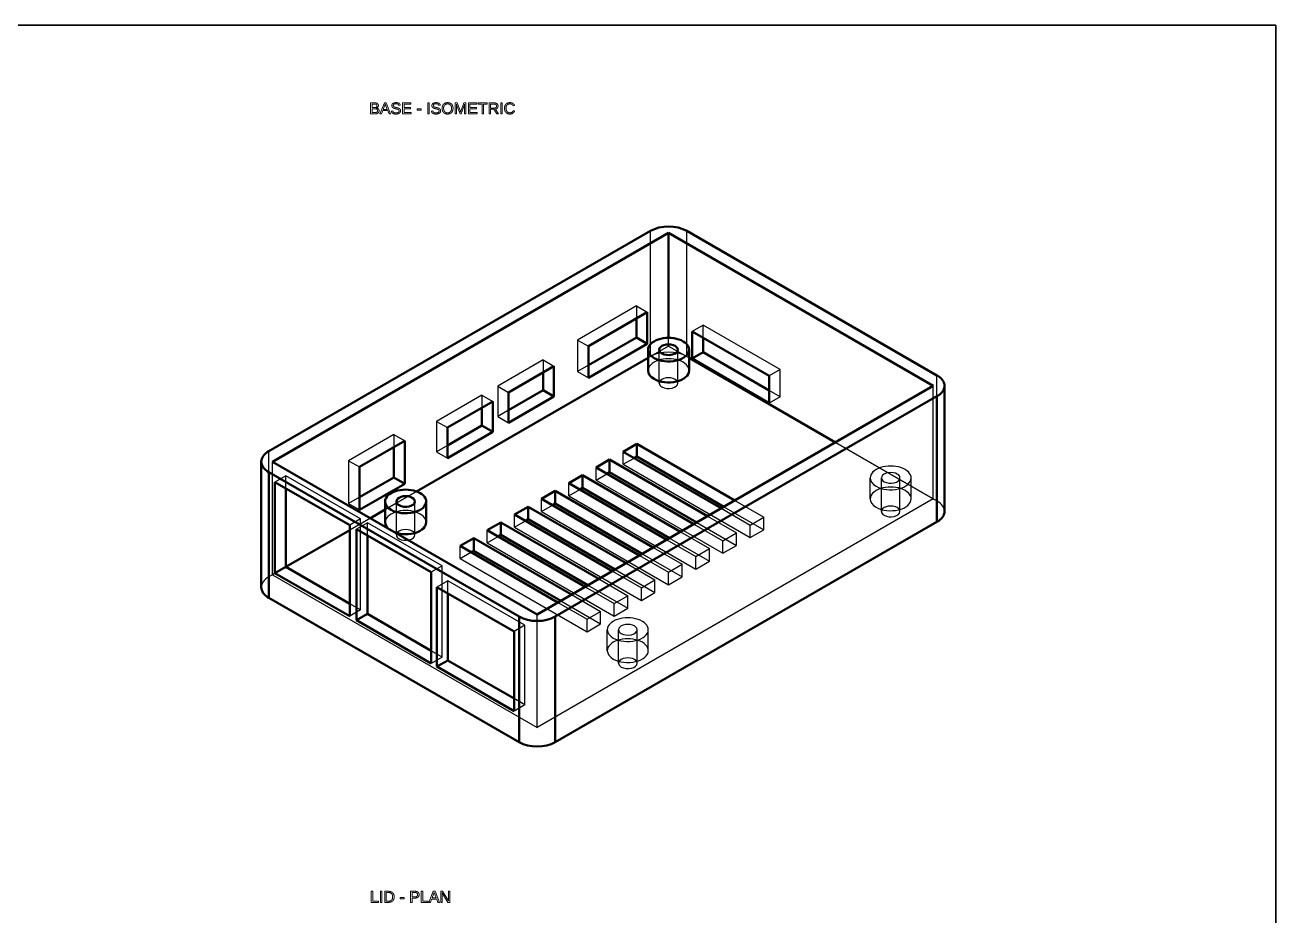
# Model space of a CAD drawing. Header units: millimetres. Extents: x 10 to 410, y 10 to 287.
# Drawn here: x 214.9 to 410, y 148 to 287 of the extents above; entities that cross this region are included whole.
import ezdxf

# ---------------------------------------------------------------- set-up
doc = ezdxf.new("R2010")
doc.units = ezdxf.units.MM
for name, color, linetype, lineweight in [('border', 7, 'Continuous', 35), ('dimensions', 7, 'Continuous', 13), ('hidden', 7, 'Continuous', 25), ('part', 7, 'Continuous', 50)]:
    doc.layers.add(name, color=color, linetype=linetype, lineweight=lineweight)

msp = doc.modelspace()

# ---------------------------------------------------------------- linework, layer by layer
at = {"layer": 'border'}
for p, q in [((410, 287), (10, 287)), ((410, 10), (410, 287))]:
    msp.add_line(p, q, dxfattribs=at)
at = {"layer": 'dimensions'}
for p, q in [((268.76, 274.86), (268.76, 273.14)), ((269.38, 274.86), (268.76, 274.86)), ((268.99, 274.67), (269.38, 274.67)), ((268.99, 274.13), (268.99, 274.67)), ((269.38, 274.13), (268.99, 274.13)), ((268.99, 273.95), (269.43, 273.95)), ((268.99, 273.33), (268.99, 273.95)), ((269.45, 273.33), (268.99, 273.33)), ((270.93, 274.86), (270.23, 273.14)), ((270.47, 273.14), (270.67, 273.64)), ((270.67, 273.64), (271.45, 273.64)), ((270.74, 273.82), (270.96, 274.39)), ((271.38, 273.82), (270.74, 273.82)), ((271.19, 274.86), (270.93, 274.86)), ((271.05, 274.65), (271.06, 274.68)), ((271.06, 274.68), (271.09, 274.58)), ((271.16, 274.39), (271.38, 273.82)), ((271.88, 273.14), (271.19, 274.86)), ((271.45, 273.64), (271.65, 273.14)), ((272.23, 273.6), (272, 273.55)), ((273.17, 274.45), (273.4, 274.49)), ((273.76, 274.86), (273.76, 273.14)), ((275.07, 274.86), (273.76, 274.86)), ((274, 274.67), (275.07, 274.67)), ((274, 274.12), (274, 274.67)), ((274.99, 274.12), (274, 274.12)), ((274, 273.93), (274.99, 273.93)), ((274, 273.33), (274, 273.93)), ((275.12, 273.33), (274, 273.33)), ((274.99, 273.93), (274.99, 274.12)), ((275.07, 274.67), (275.07, 274.86)), ((275.12, 273.14), (275.12, 273.33)), ((276.03, 273.9), (276.03, 273.71)), ((276.64, 273.9), (276.03, 273.9)), ((276.03, 273.71), (276.64, 273.71)), ((276.64, 273.71), (276.64, 273.9)), ((277.68, 274.86), (277.68, 273.14)), ((277.91, 274.86), (277.68, 274.86)), ((277.91, 273.14), (277.91, 274.86)), ((278.48, 273.6), (278.25, 273.55)), ((279.42, 274.45), (279.65, 274.49)), ((281.96, 274.86), (281.96, 273.14)), ((282.26, 274.86), (281.96, 274.86)), ((282.16, 274.65), (282.2, 274.52)), ((282.16, 274.52), (282.16, 274.65)), ((282.17, 274.29), (282.16, 274.52)), ((282.17, 273.14), (282.17, 274.29)), ((282.2, 274.52), (282.27, 274.31)), ((282.72, 273.67), (282.26, 274.86)), ((282.27, 274.31), (282.72, 273.14)), ((283.33, 274.86), (282.88, 273.67)), ((282.88, 273.14), (283.32, 274.31)), ((283.63, 274.86), (283.33, 274.86)), ((283.42, 274.29), (283.42, 273.14)), ((283.63, 273.14), (283.63, 274.86)), ((284.04, 274.86), (284.04, 273.14)), ((285.35, 274.86), (284.04, 274.86)), ((284.27, 274.67), (285.35, 274.67)), ((284.27, 274.12), (284.27, 274.67)), ((285.27, 274.12), (284.27, 274.12)), ((284.27, 273.93), (285.27, 273.93)), ((284.27, 273.33), (284.27, 273.93)), ((285.4, 273.33), (284.27, 273.33)), ((285.27, 273.93), (285.27, 274.12)), ((285.35, 274.67), (285.35, 274.86)), ((285.4, 273.14), (285.4, 273.33)), ((285.56, 274.86), (285.56, 274.67)), ((286.97, 274.86), (285.56, 274.86)), ((285.56, 274.67), (286.15, 274.67)), ((286.15, 274.67), (286.15, 273.14)), ((286.38, 274.67), (286.97, 274.67)), ((286.38, 273.14), (286.38, 274.67)), ((286.97, 274.67), (286.97, 274.86)), ((287.24, 274.86), (287.24, 273.14)), ((288.04, 274.86), (287.24, 274.86)), ((287.47, 274.67), (288.02, 274.67)), ((287.47, 274.04), (287.47, 274.67)), ((288.03, 274.04), (287.47, 274.04)), ((287.47, 273.85), (288, 273.85)), ((287.47, 273.14), (287.47, 273.85)), ((288, 273.85), (288.45, 273.14)), ((288.72, 273.14), (288.23, 273.88)), ((289.07, 274.86), (289.07, 273.14)), ((289.3, 274.86), (289.07, 274.86)), ((289.3, 273.14), (289.3, 274.86)), ((291, 274.39), (291.22, 274.46)), ((291.24, 273.57), (291.05, 273.66)), ((268.76, 273.14), (269.46, 273.14)), ((270.23, 273.14), (270.47, 273.14)), ((271.65, 273.14), (271.88, 273.14)), ((273.76, 273.14), (275.12, 273.14)), ((277.68, 273.14), (277.91, 273.14)), ((281.96, 273.14), (282.17, 273.14)), ((282.72, 273.14), (282.88, 273.14)), ((283.42, 273.14), (283.63, 273.14)), ((284.04, 273.14), (285.4, 273.14)), ((286.15, 273.14), (286.38, 273.14)), ((287.24, 273.14), (287.47, 273.14)), ((288.45, 273.14), (288.72, 273.14)), ((289.07, 273.14), (289.3, 273.14)), ((268.88, 151.86), (268.88, 150.14)), ((269.12, 151.86), (268.88, 151.86)), ((269.12, 150.33), (269.12, 151.86)), ((269.99, 150.33), (269.12, 150.33)), ((269.99, 150.14), (269.99, 150.33)), ((270.3, 151.86), (270.3, 150.14)), ((270.53, 151.86), (270.3, 151.86)), ((270.53, 150.14), (270.53, 151.86)), ((270.97, 151.86), (270.97, 150.14)), ((271.54, 151.86), (270.97, 151.86)), ((271.2, 151.67), (271.53, 151.67)), ((271.2, 150.33), (271.2, 151.67)), ((271.58, 150.33), (271.2, 150.33)), ((273.37, 150.9), (273.37, 150.71)), ((273.98, 150.9), (273.37, 150.9)), ((273.37, 150.71), (273.98, 150.71)), ((273.98, 150.71), (273.98, 150.9)), ((275, 151.86), (275, 150.14)), ((275.72, 151.86), (275, 151.86)), ((275.23, 151.67), (275.69, 151.67)), ((275.23, 150.99), (275.23, 151.67)), ((275.7, 150.99), (275.23, 150.99)), ((275.23, 150.81), (275.73, 150.81)), ((275.23, 150.14), (275.23, 150.81)), ((276.66, 151.86), (276.66, 150.14)), ((276.9, 151.86), (276.66, 151.86)), ((276.9, 150.33), (276.9, 151.86)), ((277.76, 150.33), (276.9, 150.33)), ((277.76, 150.14), (277.76, 150.33)), ((278.55, 151.86), (277.85, 150.14)), ((278.09, 150.14), (278.29, 150.64)), ((278.29, 150.64), (279.08, 150.64)), ((278.36, 150.82), (278.58, 151.39)), ((279.01, 150.82), (278.36, 150.82)), ((278.82, 151.86), (278.55, 151.86)), ((278.67, 151.65), (278.68, 151.68)), ((278.68, 151.68), (278.72, 151.58)), ((278.79, 151.39), (279.01, 150.82)), ((279.51, 150.14), (278.82, 151.86)), ((279.08, 150.64), (279.27, 150.14)), ((279.72, 151.86), (279.72, 150.14)), ((279.99, 151.86), (279.72, 151.86)), ((279.92, 151.6), (280.84, 150.14)), ((279.92, 151.49), (279.92, 151.6)), ((279.93, 151.28), (279.92, 151.49)), ((279.93, 150.14), (279.93, 151.28)), ((280.92, 150.39), (279.99, 151.86)), ((280.91, 151.86), (280.91, 150.73)), ((281.12, 151.86), (280.91, 151.86)), ((281.12, 150.14), (281.12, 151.86)), ((268.88, 150.14), (269.99, 150.14)), ((270.3, 150.14), (270.53, 150.14)), ((270.97, 150.14), (271.61, 150.14)), ((275, 150.14), (275.23, 150.14)), ((276.66, 150.14), (277.76, 150.14)), ((277.85, 150.14), (278.09, 150.14)), ((279.27, 150.14), (279.51, 150.14)), ((279.72, 150.14), (279.93, 150.14)), ((280.84, 150.14), (281.12, 150.14))]:
    msp.add_line(p, q, dxfattribs=at)
for points in [[(269.38, 274.86), (269.99, 274.86), (269.99, 274.44)], [(269.66, 274.61), (269.57, 274.67), (269.38, 274.67)], [(269.38, 274.13), (269.57, 274.13), (269.66, 274.2)], [(269.85, 273.64), (269.85, 273.95), (269.43, 273.95)], [(269.45, 273.33), (269.66, 273.33), (269.76, 273.41)], [(269.92, 273.27), (269.76, 273.14), (269.46, 273.14)], [(269.76, 274.41), (269.76, 274.55), (269.66, 274.61)], [(269.66, 274.2), (269.76, 274.27), (269.76, 274.41)], [(269.9, 274.19), (269.82, 274.08), (269.66, 274.05)], [(269.66, 274.05), (269.87, 274.02), (269.98, 273.91)], [(269.76, 273.41), (269.85, 273.48), (269.85, 273.64)], [(269.99, 274.44), (269.99, 274.29), (269.9, 274.19)], [(270.09, 273.62), (270.09, 273.39), (269.92, 273.27)], [(269.98, 273.91), (270.09, 273.8), (270.09, 273.62)], [(271.05, 274.65), (271.02, 274.55), (270.96, 274.39)], [(271.16, 274.39), (271.13, 274.48), (271.09, 274.58)], [(272.73, 273.11), (272.1, 273.11), (272, 273.55)], [(272.08, 274.42), (272.08, 274.65), (272.25, 274.77)], [(272.12, 274.25), (272.08, 274.33), (272.08, 274.42)], [(272.21, 274.12), (272.15, 274.18), (272.12, 274.25)], [(272.38, 274.02), (272.27, 274.07), (272.21, 274.12)], [(272.23, 273.6), (272.27, 273.44), (272.4, 273.37)], [(272.25, 274.77), (272.42, 274.89), (272.74, 274.89)], [(272.42, 274.64), (272.31, 274.57), (272.31, 274.44)], [(272.31, 274.44), (272.31, 274.36), (272.35, 274.31)], [(272.35, 274.31), (272.4, 274.25), (272.47, 274.22)], [(272.69, 273.93), (272.48, 273.98), (272.38, 274.02)], [(272.4, 273.37), (272.52, 273.3), (272.74, 273.3)], [(272.73, 274.71), (272.53, 274.71), (272.42, 274.64)], [(272.47, 274.22), (272.55, 274.18), (272.79, 274.13)], [(272.9, 273.88), (272.8, 273.91), (272.69, 273.93)], [(273.03, 274.65), (272.92, 274.71), (272.73, 274.71)], [(273.26, 273.25), (273.07, 273.11), (272.73, 273.11)], [(272.74, 274.89), (273.03, 274.89), (273.18, 274.8)], [(272.74, 273.3), (272.97, 273.3), (273.09, 273.37)], [(272.79, 274.13), (272.87, 274.11), (272.95, 274.09)], [(273.07, 273.83), (273, 273.86), (272.9, 273.88)], [(272.95, 274.09), (273.03, 274.07), (273.1, 274.05)], [(273.17, 274.45), (273.13, 274.59), (273.03, 274.65)], [(273.17, 273.74), (273.13, 273.79), (273.07, 273.83)], [(273.09, 273.37), (273.21, 273.45), (273.21, 273.6)], [(273.1, 274.05), (273.17, 274.02), (273.23, 273.99)], [(273.21, 273.6), (273.21, 273.69), (273.17, 273.74)], [(273.18, 274.8), (273.34, 274.71), (273.4, 274.49)], [(273.23, 273.99), (273.3, 273.95), (273.34, 273.9)], [(273.44, 273.61), (273.44, 273.38), (273.26, 273.25)], [(273.34, 273.9), (273.39, 273.85), (273.42, 273.78)], [(273.42, 273.78), (273.44, 273.71), (273.44, 273.61)], [(278.98, 273.11), (278.35, 273.11), (278.25, 273.55)], [(278.33, 274.42), (278.33, 274.65), (278.5, 274.77)], [(278.37, 274.25), (278.33, 274.33), (278.33, 274.42)], [(278.46, 274.12), (278.4, 274.18), (278.37, 274.25)], [(278.63, 274.02), (278.52, 274.07), (278.46, 274.12)], [(278.48, 273.6), (278.52, 273.44), (278.65, 273.37)], [(278.5, 274.77), (278.67, 274.89), (278.99, 274.89)], [(278.67, 274.64), (278.56, 274.57), (278.56, 274.44)], [(278.56, 274.44), (278.56, 274.36), (278.6, 274.31)], [(278.6, 274.31), (278.65, 274.25), (278.73, 274.22)], [(278.94, 273.93), (278.73, 273.98), (278.63, 274.02)], [(278.65, 273.37), (278.77, 273.3), (278.99, 273.3)], [(278.99, 274.71), (278.78, 274.71), (278.67, 274.64)], [(278.73, 274.22), (278.8, 274.18), (279.04, 274.13)], [(279.15, 273.88), (279.05, 273.91), (278.94, 273.93)], [(279.51, 273.25), (279.32, 273.11), (278.98, 273.11)], [(278.99, 274.89), (279.28, 274.89), (279.44, 274.8)], [(279.28, 274.65), (279.17, 274.71), (278.99, 274.71)], [(278.99, 273.3), (279.22, 273.3), (279.34, 273.37)], [(279.04, 274.13), (279.12, 274.11), (279.2, 274.09)], [(279.32, 273.83), (279.25, 273.86), (279.15, 273.88)], [(279.2, 274.09), (279.28, 274.07), (279.35, 274.05)], [(279.42, 274.45), (279.39, 274.59), (279.28, 274.65)], [(279.42, 273.74), (279.39, 273.79), (279.32, 273.83)], [(279.34, 273.37), (279.46, 273.45), (279.46, 273.6)], [(279.35, 274.05), (279.42, 274.02), (279.49, 273.99)], [(279.46, 273.6), (279.46, 273.69), (279.42, 273.74)], [(279.44, 274.8), (279.59, 274.71), (279.65, 274.49)], [(279.49, 273.99), (279.55, 273.95), (279.59, 273.9)], [(279.69, 273.61), (279.69, 273.38), (279.51, 273.25)], [(279.59, 273.9), (279.64, 273.85), (279.67, 273.78)], [(279.67, 273.78), (279.69, 273.71), (279.69, 273.61)], [(279.93, 274.01), (279.93, 274.42), (280.15, 274.65)], [(280.03, 273.53), (279.93, 273.74), (279.93, 274.01)], [(280.32, 273.22), (280.13, 273.33), (280.03, 273.53)], [(280.15, 274.65), (280.38, 274.89), (280.78, 274.89)], [(280.32, 274.51), (280.16, 274.33), (280.16, 274.01)], [(280.16, 274.01), (280.16, 273.68), (280.33, 273.49)], [(280.78, 274.69), (280.49, 274.69), (280.32, 274.51)], [(280.78, 273.11), (280.51, 273.11), (280.32, 273.22)], [(280.33, 273.49), (280.49, 273.3), (280.78, 273.3)], [(280.78, 274.89), (281.04, 274.89), (281.24, 274.78)], [(281.23, 274.51), (281.07, 274.69), (280.78, 274.69)], [(280.78, 273.3), (281.08, 273.3), (281.24, 273.49)], [(281.23, 273.22), (281.04, 273.11), (280.78, 273.11)], [(281.4, 274.01), (281.4, 274.33), (281.23, 274.51)], [(281.53, 273.53), (281.43, 273.33), (281.23, 273.22)], [(281.24, 274.78), (281.43, 274.68), (281.53, 274.48)], [(281.24, 273.49), (281.4, 273.67), (281.4, 274.01)], [(281.53, 274.48), (281.63, 274.28), (281.63, 274.01)], [(281.63, 274.01), (281.63, 273.74), (281.53, 273.53)], [(282.72, 273.67), (282.75, 273.59), (282.77, 273.51)], [(282.77, 273.51), (282.79, 273.43), (282.8, 273.39)], [(282.8, 273.39), (282.81, 273.44), (282.84, 273.54)], [(282.84, 273.54), (282.87, 273.64), (282.88, 273.67)], [(283.43, 274.65), (283.37, 274.43), (283.32, 274.31)], [(283.42, 274.29), (283.42, 274.48), (283.43, 274.65)], [(288.31, 274.59), (288.21, 274.67), (288.02, 274.67)], [(288.03, 274.04), (288.22, 274.04), (288.32, 274.12)], [(288.04, 274.86), (288.33, 274.86), (288.49, 274.73)], [(288.54, 274.05), (288.43, 273.91), (288.23, 273.88)], [(288.42, 274.36), (288.42, 274.52), (288.31, 274.59)], [(288.32, 274.12), (288.42, 274.21), (288.42, 274.36)], [(288.49, 274.73), (288.65, 274.6), (288.65, 274.37)], [(288.65, 274.37), (288.65, 274.18), (288.54, 274.05)], [(289.66, 274.01), (289.66, 274.42), (289.88, 274.65)], [(289.76, 273.53), (289.66, 273.73), (289.66, 274.01)], [(290.05, 273.22), (289.86, 273.33), (289.76, 273.53)], [(289.88, 274.65), (290.1, 274.89), (290.49, 274.89)], [(290.05, 274.51), (289.89, 274.33), (289.89, 274.01)], [(289.89, 274.01), (289.89, 273.69), (290.06, 273.5)], [(290.5, 274.69), (290.21, 274.69), (290.05, 274.51)], [(290.5, 273.11), (290.24, 273.11), (290.05, 273.22)], [(290.06, 273.5), (290.22, 273.31), (290.51, 273.31)], [(290.49, 274.89), (290.77, 274.89), (290.95, 274.78)], [(290.81, 274.62), (290.68, 274.69), (290.5, 274.69)], [(290.94, 273.23), (290.75, 273.11), (290.5, 273.11)], [(290.51, 273.31), (290.87, 273.31), (291.05, 273.66)], [(291, 274.39), (290.94, 274.54), (290.81, 274.62)], [(291.24, 273.57), (291.13, 273.35), (290.94, 273.23)], [(290.95, 274.78), (291.14, 274.67), (291.22, 274.46)], [(272.04, 151.51), (271.86, 151.67), (271.53, 151.67)], [(271.54, 151.86), (271.97, 151.86), (272.21, 151.64)], [(271.58, 150.33), (271.77, 150.33), (271.92, 150.41)], [(271.92, 150.41), (272.06, 150.49), (272.14, 150.65)], [(272.21, 151.02), (272.21, 151.34), (272.04, 151.51)], [(272.34, 150.55), (272.24, 150.35), (272.05, 150.25)], [(272.14, 150.65), (272.21, 150.81), (272.21, 151.02)], [(272.21, 151.64), (272.45, 151.42), (272.45, 151.02)], [(272.45, 151.02), (272.45, 150.75), (272.34, 150.55)], [(276.09, 151.34), (276.09, 151.67), (275.69, 151.67)], [(275.7, 150.99), (276.09, 150.99), (276.09, 151.34)], [(275.72, 151.86), (276.01, 151.86), (276.17, 151.72)], [(276.17, 150.95), (276.01, 150.81), (275.73, 150.81)], [(276.17, 151.72), (276.33, 151.59), (276.33, 151.34)], [(276.33, 151.34), (276.33, 151.1), (276.17, 150.95)], [(278.67, 151.65), (278.64, 151.55), (278.58, 151.39)], [(278.79, 151.39), (278.75, 151.48), (278.72, 151.58)], [(280.92, 150.39), (280.91, 150.62), (280.91, 150.73)], [(272.05, 150.25), (271.86, 150.14), (271.61, 150.14)]]:
    msp.add_open_spline(points, degree=2, dxfattribs=at)
at = {"layer": 'hidden'}
for p, q in [((312.42, 235.29), (312.42, 254.89)), ((318.08, 235.29), (318.08, 254.89)), ((310.23, 243.17), (301.04, 237.86)), ((310.23, 243.17), (311.93, 242.19)), ((310.23, 243.17), (310.23, 241.21)), ((320.63, 240.19), (318.93, 239.21)), ((332.65, 233.25), (320.63, 240.19)), ((320.63, 238.23), (320.63, 240.19)), ((315.25, 236.92), (315.25, 238.2)), ((301.04, 237.86), (302.74, 236.88)), ((301.04, 237.86), (301.04, 232.96)), ((315.25, 236.92), (312.05, 235.08)), ((313.8, 231.13), (313.8, 236.35)), ((315.25, 236.92), (318.45, 235.08)), ((316.7, 231.13), (316.7, 236.35)), ((312.42, 235.29), (252.89, 200.92)), ((295.67, 234.76), (288.6, 230.68)), ((295.67, 234.76), (297.36, 233.78)), ((295.67, 234.76), (295.67, 232.8)), ((318.08, 235.29), (357.11, 212.75)), ((302.74, 233.94), (301.04, 232.96)), ((301.04, 232.96), (302.74, 231.98)), ((332.65, 233.25), (330.95, 232.27)), ((332.65, 229), (332.65, 233.25)), ((357.11, 212.75), (357.11, 232.35)), ((288.6, 230.68), (290.29, 229.7)), ((288.6, 230.68), (288.6, 225.94)), ((356.55, 213.08), (356.55, 230.72)), ((286.12, 229.25), (279.05, 225.17)), ((286.12, 229.25), (287.82, 228.27)), ((286.12, 229.25), (286.12, 227.29)), ((332.65, 229), (330.95, 229.98)), ((332.65, 229), (330.95, 228.02)), ((290.29, 226.92), (288.6, 225.94)), ((279.05, 225.17), (280.75, 224.19)), ((279.05, 225.17), (279.05, 220.43)), ((288.6, 225.94), (290.29, 224.96)), ((272.4, 223.12), (265.33, 219.04)), ((272.4, 223.12), (274.1, 222.14)), ((272.4, 223.12), (272.4, 221.16)), ((252.89, 200.92), (252.89, 220.51)), ((280.75, 221.41), (279.05, 220.43)), ((341.27, 221.9), (356.55, 213.08)), ((253.45, 201.24), (253.45, 218.88)), ((265.33, 219.04), (267.03, 218.06)), ((265.33, 219.04), (265.33, 212.35)), ((279.05, 220.43), (280.75, 219.45)), ((308.18, 218.47), (308.18, 220.43)), ((308.18, 218.47), (309.88, 219.45)), ((255.54, 216.69), (253.84, 215.71)), ((255.54, 214.73), (255.54, 216.69)), ((267.21, 209.96), (255.54, 216.69)), ((303.94, 216.02), (303.94, 217.98)), ((303.94, 216.02), (305.64, 217)), ((308.18, 218.47), (327.98, 207.04)), ((299.7, 213.57), (299.7, 215.53)), ((303.94, 216.02), (323.74, 204.59)), ((346.7, 213.08), (346.7, 216.35)), ((348.45, 211.12), (348.45, 216.35)), ((351.35, 211.12), (351.35, 216.35)), ((353.1, 213.08), (353.1, 216.35)), ((267.03, 213.33), (265.33, 212.35)), ((275.95, 214.23), (271.04, 211.4)), ((356.55, 213.08), (294.75, 177.4)), ((295.45, 211.12), (295.45, 213.08)), ((299.7, 213.57), (301.39, 214.55)), ((299.7, 213.57), (319.5, 202.14)), ((325.58, 212.84), (330.1, 210.22)), ((265.33, 212.35), (267.03, 211.37)), ((272.79, 207.45), (272.79, 212.67)), ((275.69, 207.45), (275.69, 212.67)), ((295.45, 211.12), (297.15, 212.1)), ((295.45, 211.12), (315.25, 199.69)), ((323.46, 211.61), (327.98, 209)), ((323.88, 211.86), (330.1, 208.26)), ((268.73, 210.06), (265.51, 208.2)), ((267.21, 209.96), (265.51, 208.98)), ((268.27, 209.35), (266.57, 208.37)), ((267.21, 195.75), (267.21, 209.96)), ((268.27, 207.39), (268.27, 209.35)), ((279.93, 202.61), (268.27, 209.35)), ((291.21, 208.67), (291.21, 210.63)), ((291.21, 208.67), (292.91, 209.65)), ((319.21, 209.16), (323.74, 206.55)), ((319.64, 209.41), (325.86, 205.81)), ((321.33, 210.39), (325.86, 207.77)), ((327.98, 209), (330.1, 210.22)), ((327.98, 207.04), (327.98, 209)), ((330.1, 208.26), (330.1, 210.22)), ((286.97, 206.22), (286.97, 208.18)), ((286.97, 206.22), (288.67, 207.2)), ((291.21, 208.67), (311.01, 197.24)), ((315.39, 206.96), (321.62, 203.36)), ((317.09, 207.94), (321.62, 205.32)), ((323.74, 206.55), (325.86, 207.77)), ((325.86, 205.81), (325.86, 207.77)), ((327.98, 207.04), (330.1, 208.26)), ((282.73, 203.77), (282.73, 205.73)), ((286.97, 206.22), (306.77, 194.79)), ((312.85, 205.49), (317.37, 202.88)), ((314.97, 206.71), (319.5, 204.1)), ((319.5, 204.1), (321.62, 205.32)), ((321.62, 203.36), (321.62, 205.32)), ((323.74, 204.59), (323.74, 206.55)), ((323.74, 204.59), (325.86, 205.81)), ((282.73, 203.77), (284.42, 204.75)), ((282.73, 203.77), (302.53, 192.34)), ((308.61, 203.04), (313.13, 200.43)), ((310.73, 204.26), (315.25, 201.65)), ((311.15, 204.51), (317.37, 200.92)), ((319.5, 202.14), (319.5, 204.1)), ((319.5, 202.14), (321.62, 203.36)), ((255.57, 202.47), (253.45, 201.24)), ((253.45, 201.24), (294.75, 177.4)), ((279.93, 202.61), (278.24, 201.63)), ((279.93, 188.4), (279.93, 202.61)), ((306.48, 201.81), (311.01, 199.2)), ((306.91, 202.06), (313.13, 198.47)), ((315.25, 201.65), (317.37, 202.88)), ((315.25, 199.69), (315.25, 201.65)), ((317.37, 200.92), (317.37, 202.88)), ((280.82, 200.3), (279.12, 199.32)), ((292.84, 193.36), (280.82, 200.3)), ((280.82, 198.34), (280.82, 200.3)), ((302.24, 199.36), (306.77, 196.75)), ((302.67, 199.61), (308.89, 196.02)), ((304.36, 200.59), (308.89, 197.98)), ((311.01, 199.2), (313.13, 200.43)), ((311.01, 197.24), (311.01, 199.2)), ((313.13, 198.47), (313.13, 200.43)), ((315.25, 199.69), (317.37, 200.92)), ((298.42, 197.16), (304.65, 193.57)), ((300.12, 198.14), (304.65, 195.53)), ((306.77, 196.75), (308.89, 197.98)), ((308.89, 196.02), (308.89, 197.98)), ((311.01, 197.24), (313.13, 198.47)), ((267.21, 195.75), (265.51, 196.73)), ((267.21, 195.75), (265.51, 194.77)), ((298, 196.91), (302.53, 194.3)), ((302.53, 194.3), (304.65, 195.53)), ((304.65, 193.57), (304.65, 195.53)), ((306.77, 194.79), (306.77, 196.75)), ((306.77, 194.79), (308.89, 196.02)), ((292.84, 193.36), (291.14, 192.38)), ((292.84, 180.95), (292.84, 193.36)), ((294.75, 177.4), (294.75, 195.04)), ((302.53, 192.34), (302.53, 194.3)), ((302.53, 192.34), (304.65, 193.57)), ((305.69, 189.4), (305.69, 192.67)), ((307.44, 187.44), (307.44, 192.67)), ((310.34, 187.44), (310.34, 192.67)), ((312.09, 189.4), (312.09, 192.67)), ((279.93, 188.4), (278.24, 189.38)), ((279.93, 188.4), (278.24, 187.42)), ((292.84, 180.95), (291.14, 181.93)), ((292.84, 180.95), (291.14, 179.97))]:
    msp.add_line(p, q, dxfattribs=at)
for centre, major_axis, start_param, end_param in [((315.25, 233.66), (4, 0), 0.785398, 2.356194), ((315.25, 233.09), (3.2, 0), 0, 3.141593), ((315.25, 231.13), (1.45, 0), 0, 3.141593), ((315.25, 231.13), (1.45, 0), 3.141593, 3.926991), ((315.25, 231.13), (1.45, 0), 3.926991, 6.283185), ((349.9, 216.35), (3.2, 0), 0, 3.141593), ((349.9, 216.35), (1.45, 0), 0, 3.141593), ((349.9, 216.35), (3.2, 0), 3.141593, 3.926991), ((349.9, 213.08), (3.2, 0), 0, 3.141593), ((349.9, 216.35), (3.2, 0), 3.926991, 6.283185), ((349.9, 216.35), (1.45, 0), 3.141593, 3.926991), ((349.9, 216.35), (1.45, 0), 3.926991, 6.283185), ((349.9, 213.08), (3.2, 0), 3.141593, 3.926991), ((349.9, 213.08), (3.2, 0), 3.926991, 6.283185), ((354.29, 211.12), (-4, 0), -3.141593, -2.356194), ((274.24, 209.41), (3.2, 0), 0, 3.141593), ((349.9, 211.12), (1.45, 0), 0, 3.141593), ((349.9, 211.12), (1.45, 0), 3.141593, 3.926991), ((349.9, 211.12), (1.45, 0), 3.926991, 6.283185), ((274.24, 209.41), (3.2, 0), 3.676335, 3.926991), ((274.24, 209.41), (3.2, 0), 3.926991, 4.177646), ((274.24, 207.45), (1.45, 0), 0, 3.141593), ((274.24, 207.45), (1.45, 0), 3.141593, 3.926991), ((274.24, 207.45), (1.45, 0), 3.926991, 6.283185), ((255.71, 199.28), (-4, 0), -0.785398, 0), ((308.89, 192.67), (3.2, 0), 0, 3.141593), ((308.89, 192.67), (1.45, 0), 0, 3.141593), ((308.89, 192.67), (3.2, 0), 3.141593, 3.926991), ((308.89, 189.4), (3.2, 0), 0, 3.141593), ((308.89, 192.67), (3.2, 0), 3.926991, 6.283185), ((308.89, 192.67), (1.45, 0), 3.141593, 3.926991), ((308.89, 192.67), (1.45, 0), 3.926991, 6.283185), ((308.89, 189.4), (3.2, 0), 3.141593, 3.926991), ((308.89, 189.4), (3.2, 0), 3.926991, 6.283185), ((308.89, 187.44), (1.45, 0), 0, 3.141593), ((308.89, 187.44), (1.45, 0), 3.141593, 3.926991), ((308.89, 187.44), (1.45, 0), 3.926991, 6.283185)]:
    msp.add_ellipse(centre, major_axis=major_axis, ratio=0.57735, start_param=start_param, end_param=end_param, dxfattribs=at)
at = {"layer": 'part'}
for p, q in [((312.42, 254.89), (252.89, 220.51)), ((253.45, 218.88), (315.25, 254.56)), ((315.25, 238.2), (315.25, 254.56)), ((315.25, 254.56), (356.55, 230.72)), ((318.08, 254.89), (357.11, 232.35)), ((311.93, 242.19), (302.74, 236.88)), ((311.93, 242.19), (311.93, 237.29)), ((310.23, 241.21), (310.23, 238.27)), ((310.23, 238.27), (302.74, 233.94)), ((310.23, 238.27), (311.93, 237.29)), ((330.95, 232.27), (318.93, 239.21)), ((318.93, 234.96), (318.93, 239.21)), ((320.63, 235.94), (320.63, 238.23)), ((311.93, 237.29), (302.74, 231.98)), ((302.74, 236.88), (302.74, 231.98)), ((312.05, 233.09), (312.05, 236.35)), ((318.45, 233.09), (318.45, 236.35)), ((312.05, 235.08), (275.95, 214.23)), ((318.45, 235.08), (341.27, 221.9)), ((320.63, 235.94), (318.93, 234.96)), ((330.95, 228.02), (318.93, 234.96)), ((330.95, 229.98), (320.63, 235.94)), ((297.36, 233.78), (290.29, 229.7)), ((295.67, 232.8), (295.67, 230.02)), ((297.36, 233.78), (297.36, 229.04)), ((330.95, 228.02), (330.95, 232.27)), ((294.75, 195.04), (356.55, 230.72)), ((358.29, 211.12), (358.29, 230.72)), ((295.67, 230.02), (290.29, 226.92)), ((290.29, 229.7), (290.29, 224.96)), ((297.36, 229.04), (290.29, 224.96)), ((295.67, 230.02), (297.36, 229.04)), ((357.11, 229.08), (297.58, 194.71)), ((357.11, 209.49), (357.11, 229.08)), ((287.82, 228.27), (280.75, 224.19)), ((286.12, 227.29), (286.12, 224.51)), ((287.82, 228.27), (287.82, 223.53)), ((286.12, 224.51), (280.75, 221.41)), ((286.12, 224.51), (287.82, 223.53)), ((280.75, 224.19), (280.75, 219.45)), ((287.82, 223.53), (280.75, 219.45)), ((274.1, 222.14), (267.03, 218.06)), ((272.4, 221.16), (272.4, 216.43)), ((274.1, 222.14), (274.1, 215.45)), ((308.18, 220.43), (310.3, 221.65)), ((310.3, 221.65), (325.58, 212.84)), ((310.3, 219.69), (310.3, 221.65)), ((251.71, 199.28), (251.71, 218.88)), ((253.45, 218.88), (294.75, 195.04)), ((303.94, 217.98), (306.06, 219.2)), ((306.06, 219.2), (321.33, 210.39)), ((306.06, 217.25), (306.06, 219.2)), ((308.18, 220.43), (323.46, 211.61)), ((309.88, 219.45), (310.3, 219.69)), ((310.3, 219.69), (323.88, 211.86)), ((252.89, 217.25), (291.92, 194.71)), ((252.89, 197.65), (252.89, 217.25)), ((267.03, 218.06), (267.03, 211.37)), ((299.7, 215.53), (301.82, 216.76)), ((301.82, 216.76), (317.09, 207.94)), ((301.82, 214.8), (301.82, 216.76)), ((303.94, 217.98), (319.21, 209.16)), ((305.64, 217), (306.06, 217.25)), ((306.06, 217.25), (319.64, 209.41)), ((253.84, 201.51), (253.84, 215.71)), ((265.51, 208.98), (253.84, 215.71)), ((255.54, 202.49), (255.54, 214.73)), ((272.4, 216.43), (267.03, 213.33)), ((274.1, 215.45), (267.03, 211.37)), ((272.4, 216.43), (274.1, 215.45)), ((299.7, 215.53), (314.97, 206.71)), ((301.39, 214.55), (301.82, 214.8)), ((301.82, 214.8), (315.39, 206.96)), ((295.45, 213.08), (297.58, 214.31)), ((295.45, 213.08), (310.73, 204.26)), ((297.58, 214.31), (312.85, 205.49)), ((297.58, 212.35), (297.58, 214.31)), ((271.04, 211.4), (268.73, 210.06)), ((271.04, 209.41), (271.04, 212.67)), ((277.44, 209.41), (277.44, 212.67)), ((291.21, 210.63), (293.33, 211.86)), ((293.33, 211.86), (308.61, 203.04)), ((293.33, 209.9), (293.33, 211.86)), ((297.15, 212.1), (297.58, 212.35)), ((297.58, 212.35), (311.15, 204.51)), ((265.51, 194.77), (265.51, 208.98)), ((286.97, 208.18), (289.09, 209.41)), ((289.09, 209.41), (304.36, 200.59)), ((289.09, 207.45), (289.09, 209.41)), ((291.21, 210.63), (306.48, 201.81)), ((292.91, 209.65), (293.33, 209.9)), ((293.33, 209.9), (306.91, 202.06)), ((357.11, 209.49), (297.58, 175.11)), ((265.51, 208.2), (255.57, 202.47)), ((266.57, 194.16), (266.57, 208.37)), ((278.24, 201.63), (266.57, 208.37)), ((268.27, 195.14), (268.27, 207.39)), ((282.73, 205.73), (284.85, 206.96)), ((284.85, 206.96), (300.12, 198.14)), ((284.85, 205), (284.85, 206.96)), ((286.97, 208.18), (302.24, 199.36)), ((288.67, 207.2), (289.09, 207.45)), ((289.09, 207.45), (302.67, 199.61)), ((282.73, 205.73), (298, 196.91)), ((284.42, 204.75), (284.85, 205)), ((284.85, 205), (298.42, 197.16)), ((255.54, 202.49), (253.84, 201.51)), ((265.51, 194.77), (253.84, 201.51)), ((265.51, 196.73), (255.54, 202.49)), ((278.24, 187.42), (278.24, 201.63)), ((291.14, 192.38), (279.12, 199.32)), ((279.12, 186.91), (279.12, 199.32)), ((252.89, 197.65), (291.92, 175.11)), ((280.82, 187.89), (280.82, 198.34)), ((268.27, 195.14), (266.57, 194.16)), ((278.24, 189.38), (268.27, 195.14)), ((278.24, 187.42), (266.57, 194.16)), ((291.92, 175.11), (291.92, 194.71)), ((297.58, 175.11), (297.58, 194.71)), ((291.14, 179.97), (291.14, 192.38)), ((280.82, 187.89), (279.12, 186.91)), ((291.14, 181.93), (280.82, 187.89)), ((291.14, 179.97), (279.12, 186.91))]:
    msp.add_line(p, q, dxfattribs=at)
for centre, major_axis, start_param, end_param in [((315.25, 253.25), (4, 0), 0.785398, 2.356194), ((315.25, 236.35), (3.2, 0), 0, 3.141593), ((315.25, 236.35), (3.2, 0), 3.141593, 3.926991), ((315.25, 236.35), (3.2, 0), 3.926991, 6.283185), ((315.25, 236.35), (1.45, 0), 0, 3.141593), ((315.25, 236.35), (1.45, 0), 3.141593, 3.926991), ((315.25, 236.35), (1.45, 0), 3.926991, 6.283185), ((315.25, 233.09), (3.2, 0), 3.141593, 3.926991), ((315.25, 233.09), (3.2, 0), 3.926991, 6.283185), ((354.29, 230.72), (-4, 0), -3.141593, -2.356194), ((354.29, 230.72), (-4, 0), -3.926991, -3.141593), ((255.71, 218.88), (-4, 0), -0.785398, 0), ((255.71, 218.88), (-4, 0), -6.283185, -5.497787), ((274.24, 212.67), (3.2, 0), 0, 3.141593), ((274.24, 212.67), (1.45, 0), 0, 3.141593), ((274.24, 212.67), (3.2, 0), 3.141593, 3.926991), ((274.24, 212.67), (3.2, 0), 3.926991, 6.283185), ((274.24, 212.67), (1.45, 0), 3.141593, 3.926991), ((274.24, 212.67), (1.45, 0), 3.926991, 6.283185), ((354.29, 211.12), (-4, 0), -3.926991, -3.141593), ((274.24, 209.41), (3.2, 0), 3.141593, 3.676335), ((274.24, 209.41), (3.2, 0), 4.177646, 6.283185), ((255.71, 199.28), (-4, 0), -6.283185, -5.497787), ((294.75, 196.34), (4, 0), 3.926991, 5.497787), ((294.75, 176.75), (4, 0), 3.926991, 5.497787)]:
    msp.add_ellipse(centre, major_axis=major_axis, ratio=0.57735, start_param=start_param, end_param=end_param, dxfattribs=at)

doc.saveas('drawing.dxf')
